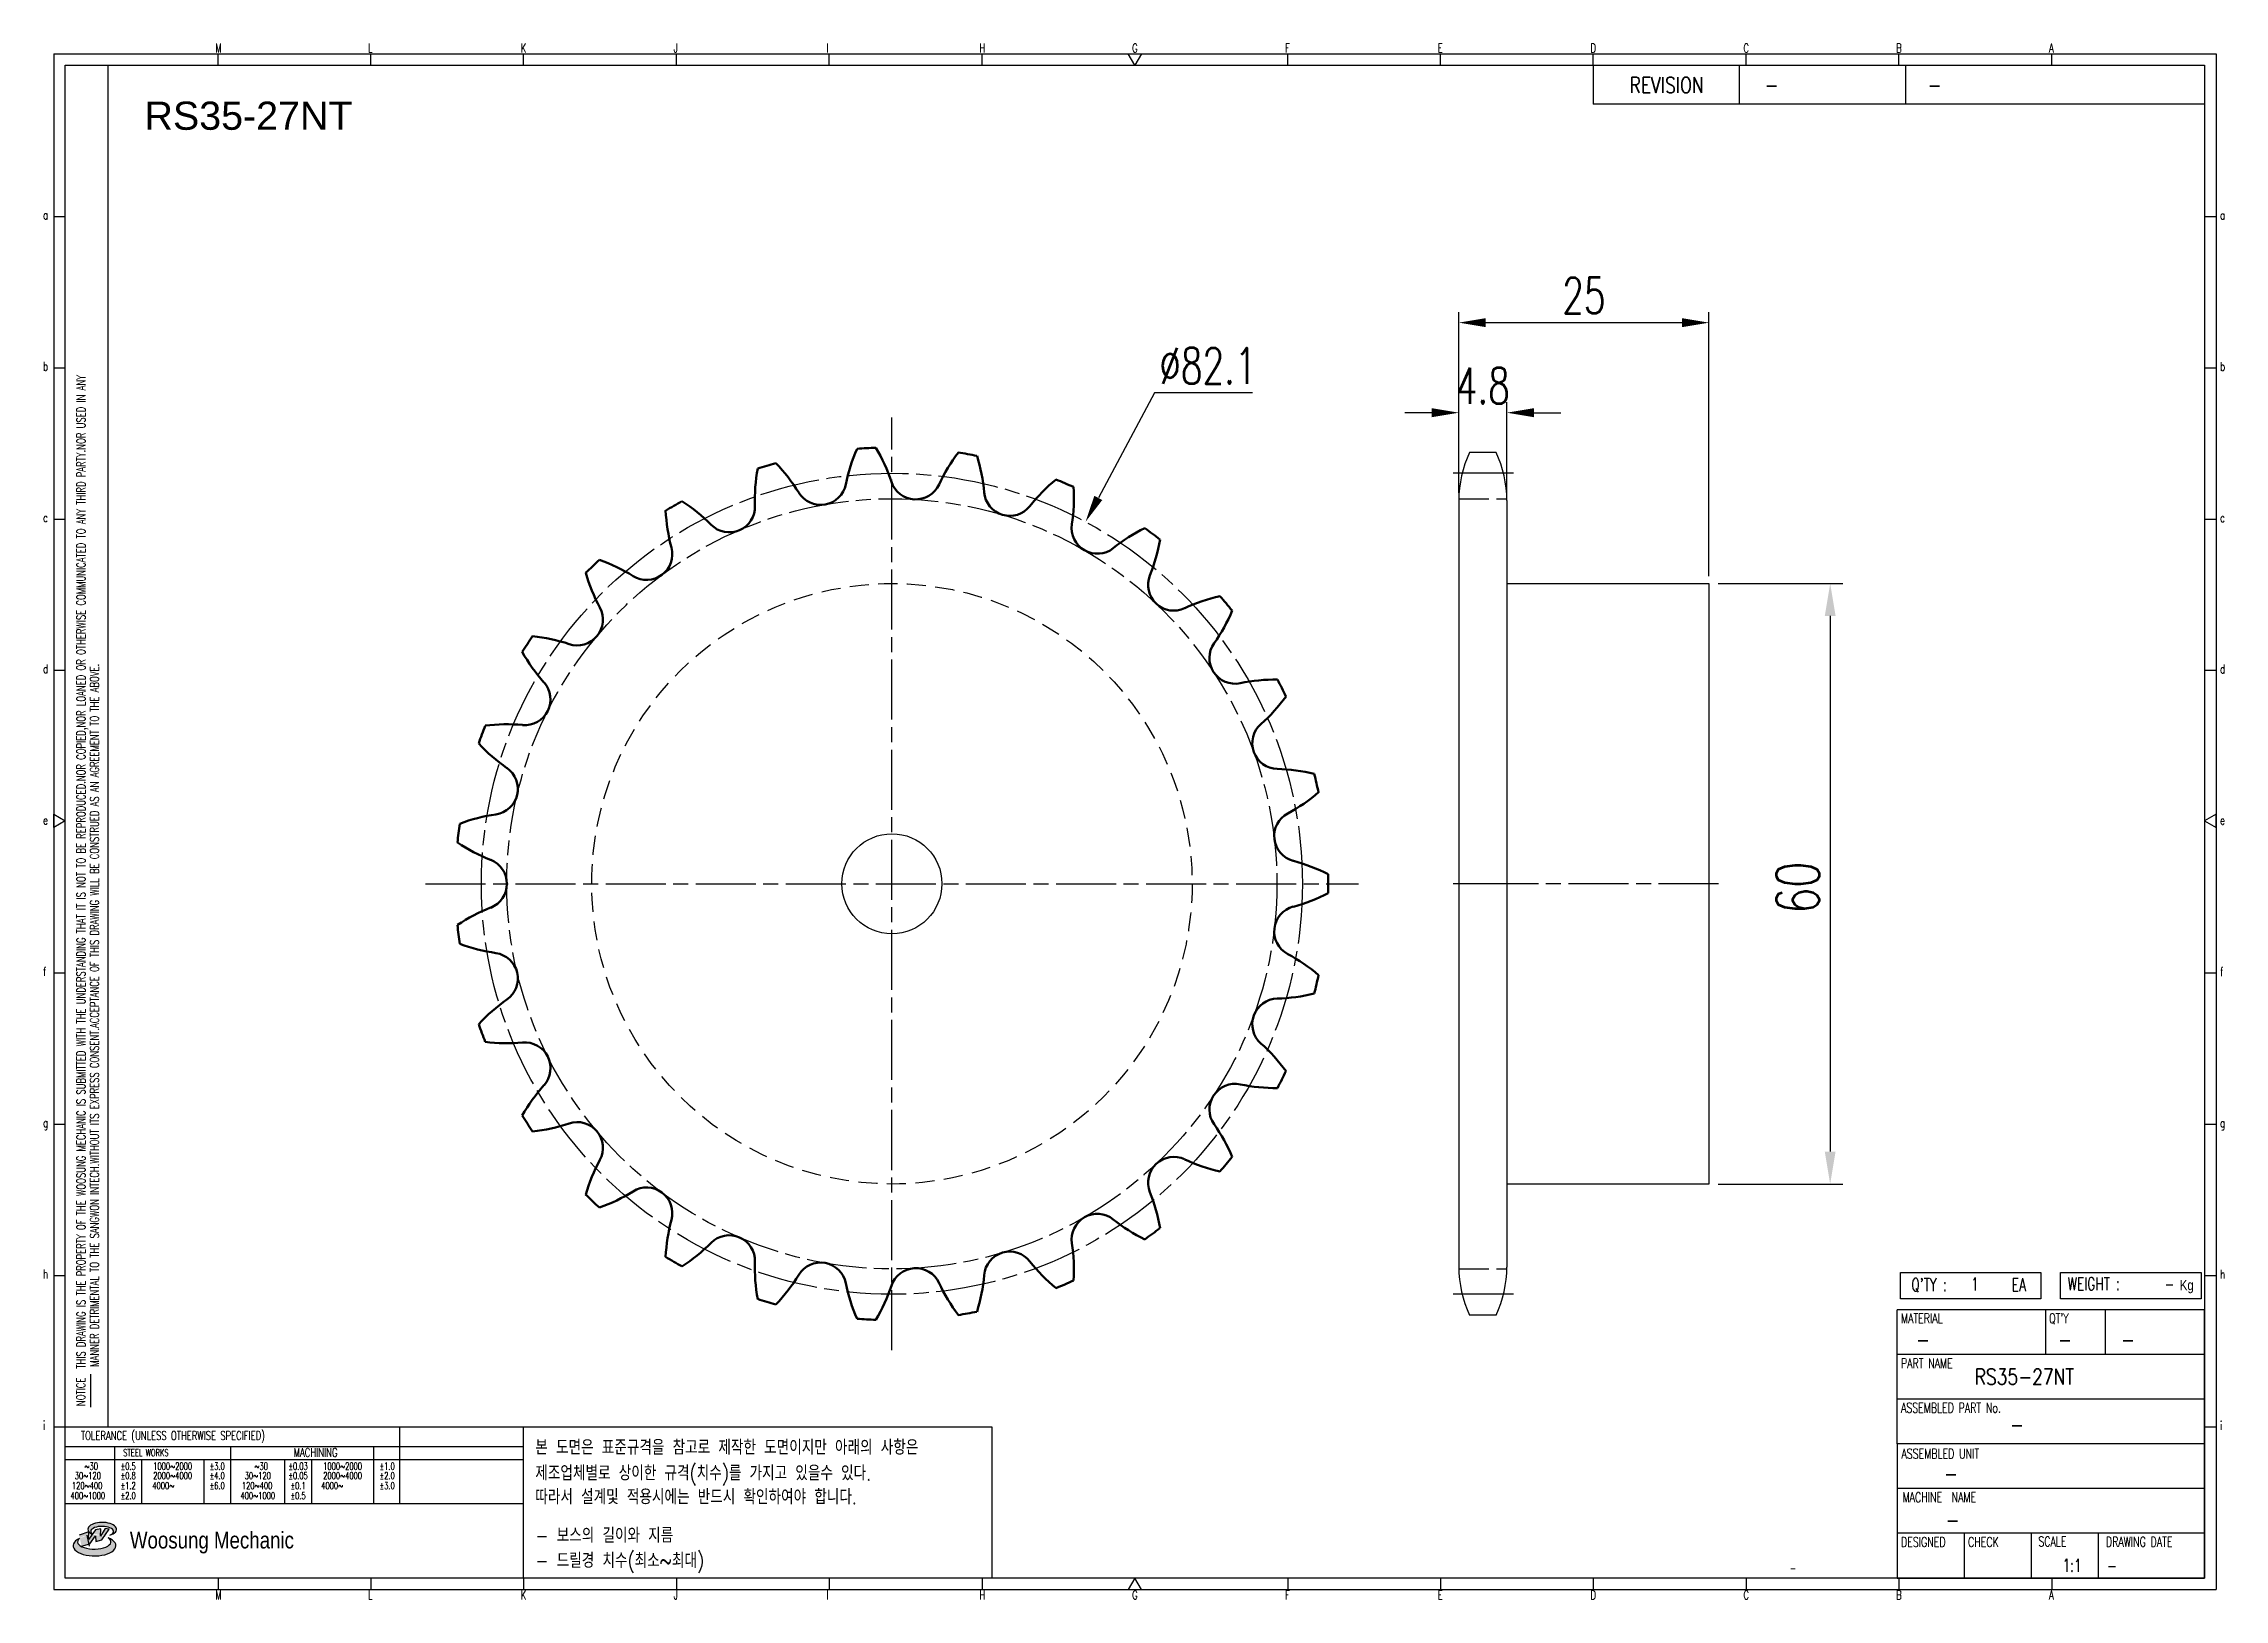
# Model space of a CAD drawing. Header units: millimetres. Extents: x -44811 to -44593, y 1097 to 1252.
import ezdxf
from ezdxf.enums import TextEntityAlignment as Align

# ---------------------------------------------------------------- set-up
doc = ezdxf.new("R2010")
doc.units = ezdxf.units.MM
for name, pattern in [('AM_ISO02W050', [7.5, 6, -1.5]), ('AM_ISO02W050x2', [3.75, 3, -0.75]), ('AM_ISO08W050', [18, 12, -1.5, 3, -1.5]), ('AM_ISO08W050x2', [9, 6, -0.75, 1.5, -0.75]), ('HIDDEN', [9.525, 6.35, -3.175])]:
    doc.linetypes.add(name, pattern=pattern)
for name, color, linetype, lineweight in [('AM_0N', 7, 'Continuous', 50), ('AM_3N', 6, 'AM_ISO02W050', 25), ('AM_7', 4, 'AM_ISO08W050', 25), ('AM_7N', 4, 'AM_ISO08W050', 25)]:
    doc.layers.add(name, color=color, linetype=linetype, lineweight=lineweight)
for name, color, linetype in [('HL', 2, 'HIDDEN'), ('S-DIM', 7, 'Continuous'), ('TITLE', 7, 'Continuous'), ('도면레이아웃', 7, 'Continuous')]:
    doc.layers.add(name, color=color, linetype=linetype)
doc.styles.add('HAN', font='ROMANS.shx', dxfattribs={"width": 0.7, "bigfont": 'whgtxt.shx'})
doc.styles.add('HKD_ST2', font='romans.shx', dxfattribs={"width": 0.7, "height": 4, "bigfont": '@extfont2.shx'})
doc.styles.add('HSG', font='SIMPLEX.shx', dxfattribs={"width": 0.7, "bigfont": 'HSG.shx'})
doc.styles.add('ROMANS', font='romans.shx', dxfattribs={"width": 0.7, "bigfont": 'whgtxt.shx'})
doc.styles.add('SLDTEXTSTYLE4', font='arial.ttf', dxfattribs={"width": 0.8})
doc.styles.get("Standard").update_dxf_attribs({"font": 'arial.ttf'})
doc.dimstyles.new('APP6', dxfattribs={"dimscale": 1.5, "dimtxt": 2.4, "dimasz": 1.8, "dimexe": 0.7, "dimexo": 0.5, "dimgap": 0.6, "dimtad": 1, "dimtoh": 1, "dimdec": 1, "dimrnd": 0.01, "dimzin": 9, "dimdsep": 46, "dimtxsty": 'HSG', "dimcen": 0, "dimclrd": 1, "dimclre": 1, "dimclrt": 256, "dimazin": 2, "dimtp": 1, "dimtm": 1, "dimtfac": 0.5, "dimtdec": 1, "dimtofl": 0, "dimtmove": 0, "dimatfit": 3, "dimfxl": 0, "dimtvp": 1, "dimtolj": 2, "dimlwd": -1, "dimlwe": -1, "dimarcsym": 0})
doc.dimstyles.new('APP8', dxfattribs={"dimscale": 1.8, "dimtxt": 2.4, "dimasz": 1.8, "dimexe": 0.7, "dimexo": 0.5, "dimgap": 0.6, "dimtad": 1, "dimtoh": 1, "dimdec": 1, "dimrnd": 0.01, "dimzin": 9, "dimdsep": 46, "dimtxsty": 'HSG', "dimcen": 0, "dimclrd": 1, "dimclre": 1, "dimclrt": 256, "dimazin": 2, "dimtp": 1, "dimtm": 1, "dimtfac": 0.5, "dimtdec": 1, "dimtofl": 0, "dimtmove": 0, "dimatfit": 3, "dimfxl": 0, "dimtvp": 1, "dimtolj": 2, "dimlwd": -1, "dimlwe": -1, "dimarcsym": 0})

# ---------------------------------------------------------------- blocks, each defined once
blk = doc.blocks.new('SUYWSHJH')
at = {"layer": '도면레이아웃'}
h = blk.add_hatch(color=10, dxfattribs=at)
h.paths.add_polyline_path([(1.544, 35.177), (1.554, 34.966), (1.779, 35.034), (2.054, 35.422), (1.908, 35.446), (1.728, 35.167), (1.741, 35.439), (1.547, 35.405), (1.292, 35.041), (1.295, 35.33), (0.943, 35.208), (1.03, 34.8), (1.336, 34.885)])
edge = h.paths.add_edge_path()
edge.add_ellipse((1.795, 35.421), major_axis=(-0.53, 0), ratio=0.487785, start_angle=122.36065, end_angle=403.39574)
edge.add_line((1.411, 35.244), (1.419, 35.261))
edge.add_ellipse((1.798, 35.344), major_axis=(-0.423, 0), ratio=0.444396, start_angle=131.58977, end_angle=386.19408, ccw=False)
edge = h.paths.add_edge_path()
edge.add_ellipse((1.512, 34.815), major_axis=(-0.793, 0), ratio=0.480113, start_angle=314.67633, end_angle=590.85213)
edge.add_ellipse((1.501, 34.958), major_axis=(-0.62, 0), ratio=0.43311, start_angle=331.7024, end_angle=574.42495, ccw=False)
for p, q in [((0, 90.118), (80.15, 90.118)), ((0, 90.118), (0, 33.191)), ((6.089, 89.693), (6.089, 90.118)), ((11.753, 89.693), (11.753, 90.118)), ((17.418, 89.693), (17.418, 90.118)), ((23.082, 89.693), (23.082, 90.118)), ((28.746, 89.693), (28.746, 90.118)), ((34.411, 89.693), (34.411, 90.118)), ((45.739, 89.693), (45.739, 90.118)), ((51.404, 89.693), (51.404, 90.118)), ((57.068, 89.693), (57.068, 90.118)), ((62.732, 89.693), (62.732, 90.118)), ((68.397, 89.693), (68.397, 90.118)), ((74.061, 89.693), (74.061, 90.118)), ((80.15, 90.118), (80.15, 33.191)), ((0, 84.085), (0.425, 84.085)), ((79.725, 84.085), (80.15, 84.085)), ((0, 78.478), (0.425, 78.478)), ((79.725, 78.478), (80.15, 78.478)), ((0, 72.87), (0.425, 72.87)), ((79.725, 72.87), (80.15, 72.87)), ((0, 67.262), (0.425, 67.262)), ((79.725, 67.262), (80.15, 67.262)), ((0, 56.047), (0.425, 56.047)), ((79.725, 56.047), (80.15, 56.047)), ((0, 50.439), (0.425, 50.439)), ((79.725, 50.439), (80.15, 50.439)), ((0, 44.832), (0.425, 44.832)), ((79.725, 44.832), (80.15, 44.832)), ((1.377, 39.947), (1.377, 41.174)), ((0, 39.224), (0.425, 39.224)), ((79.725, 39.224), (80.15, 39.224)), ((0, 33.191), (80.15, 33.191)), ((6.089, 33.616), (6.089, 33.191)), ((11.753, 33.616), (11.753, 33.191)), ((17.418, 33.616), (17.418, 33.191)), ((23.082, 33.616), (23.082, 33.191)), ((28.746, 33.616), (28.746, 33.191)), ((34.411, 33.616), (34.411, 33.191)), ((45.739, 33.616), (45.739, 33.191)), ((51.404, 33.616), (51.404, 33.191)), ((57.068, 33.616), (57.068, 33.191)), ((62.732, 33.616), (62.732, 33.191)), ((68.397, 33.616), (68.397, 33.191)), ((74.061, 33.616), (74.061, 33.191))]:
    blk.add_line(p, q)
at = {"color": 2}
for p, q in [((2.017, 39.224), (2.017, 89.693)), ((0.425, 39.224), (17.418, 39.224)), ((12.816, 39.224), (12.816, 36.382)), ((17.418, 33.616), (17.418, 39.224)), ((0.425, 38.487), (17.418, 38.487)), ((0.425, 38.012), (17.418, 38.012)), ((2.257, 38.487), (2.257, 36.382)), ((3.257, 38.012), (3.257, 36.382)), ((5.557, 38.012), (5.557, 36.382)), ((6.557, 38.5), (6.557, 36.382)), ((8.557, 38.012), (8.557, 36.382)), ((9.557, 38.026), (9.557, 36.382)), ((11.857, 38.487), (11.857, 36.382)), ((0.425, 36.382), (17.418, 36.382))]:
    blk.add_line(p, q, dxfattribs=at)
at = {"color": 6, "ltscale": 0.5}
for p, q in [((57.068, 89.693), (57.068, 88.246)), ((62.47, 89.693), (62.47, 88.246)), ((68.635, 89.693), (68.635, 88.246)), ((79.725, 88.246), (57.068, 88.246)), ((68.336, 38.59), (68.336, 43.563)), ((79.725, 43.563), (68.336, 43.563)), ((73.827, 43.563), (73.827, 41.905)), ((76.037, 43.563), (76.037, 41.905)), ((79.725, 38.59), (79.725, 43.563)), ((79.725, 41.905), (68.336, 41.905)), ((79.725, 40.248), (68.336, 40.248)), ((68.336, 38.59), (68.336, 33.616)), ((79.725, 38.59), (68.336, 38.59)), ((79.725, 33.616), (79.725, 38.59)), ((79.725, 36.932), (68.336, 36.932)), ((79.725, 35.274), (68.336, 35.274)), ((70.822, 33.616), (70.822, 35.274)), ((73.309, 33.616), (73.309, 35.274)), ((75.796, 33.616), (75.796, 35.274)), ((68.336, 33.616), (79.725, 33.616))]:
    blk.add_line(p, q, dxfattribs=at)
for points in [[(40.075, 89.693), (39.83, 90.118), (40.32, 90.118)], [(0.425, 89.693), (79.725, 89.693), (79.725, 33.616), (0.425, 33.616)], [(0.425, 61.679), (0, 61.433), (0, 61.924)], [(79.725, 61.679), (80.15, 61.433), (80.15, 61.924)], [(40.075, 33.616), (39.83, 33.191), (40.32, 33.191)]]:
    blk.add_lwpolyline(points, close=True)
at = {"layer": 'TITLE', "color": 20}
for p, q in [((68.449, 43.961), (68.449, 44.936)), ((68.449, 44.936), (73.654, 44.936)), ((73.654, 44.936), (73.654, 43.961)), ((74.39, 43.961), (74.39, 44.936)), ((74.39, 44.936), (79.595, 44.936)), ((79.595, 44.936), (79.595, 43.961)), ((73.654, 43.961), (68.449, 43.961)), ((79.595, 43.961), (74.39, 43.961))]:
    blk.add_line(p, q, dxfattribs=at)
at = {"layer": '도면레이아웃'}
for p, q in [((1.295, 35.33), (0.943, 35.208)), ((1.03, 34.8), (1.336, 34.885)), ((1.224, 35.208), (1.311, 34.8)), ((1.224, 35.208), (1.224, 35.208)), ((1.547, 35.405), (1.292, 35.041)), ((1.292, 35.041), (1.295, 35.33)), ((1.336, 34.885), (1.544, 35.177)), ((1.419, 35.261), (1.411, 35.244)), ((1.544, 35.177), (1.554, 34.966)), ((1.741, 35.439), (1.547, 35.405)), ((1.554, 34.966), (1.779, 35.034)), ((1.908, 35.446), (1.728, 35.167)), ((1.728, 35.167), (1.741, 35.439)), ((1.779, 35.034), (2.054, 35.422)), ((2.054, 35.422), (1.908, 35.446))]:
    blk.add_line(p, q, dxfattribs=at)
for centre, major_axis, ratio, start_param, end_param in [((1.795, 35.421), (-0.53, 0), 0.487785, 2.135596, 7.040584), ((1.512, 34.815), (-0.793, 0), 0.480113, 5.492138, 10.312315), ((1.501, 34.958), (-0.62, 0), 0.43311, 5.789299, 10.025607), ((1.798, 35.344), (-0.423, 0), 0.444396, 2.296675, 6.740358)]:
    blk.add_ellipse(centre, major_axis=major_axis, ratio=ratio, start_param=start_param, end_param=end_param, dxfattribs=at)
at = {"color": 4, "style": 'HKD_ST2', "width": 0.7}
for s, p in [('M', (5.988, 90.164)), ('L', (11.652, 90.164)), ('K', (17.316, 90.164)), ('J', (22.981, 90.164)), ('I', (28.645, 90.164)), ('H', (34.309, 90.164)), ('G', (39.974, 90.164)), ('F', (45.638, 90.164)), ('E', (51.302, 90.164)), ('D', (56.967, 90.164)), ('C', (62.631, 90.164)), ('B', (68.295, 90.164)), ('A', (73.96, 90.164)), ('a', (-0.395, 83.976)), ('a', (80.305, 83.97)), ('b', (-0.395, 78.368)), ('b', (80.305, 78.362)), ('c', (-0.395, 72.76)), ('c', (80.305, 72.754)), ('d', (-0.395, 67.153)), ('d', (80.305, 67.147)), ('e', (-0.395, 61.545)), ('e', (80.305, 61.539)), ('f', (-0.395, 55.937)), ('f', (80.305, 55.931)), ('g', (-0.395, 50.33)), ('g', (80.305, 50.324)), ('h', (-0.395, 44.722)), ('h', (80.305, 44.716)), ('i', (-0.395, 39.114)), ('i', (80.305, 39.108)), ('M', (5.988, 32.824)), ('L', (11.652, 32.824)), ('K', (17.316, 32.824)), ('J', (22.981, 32.824)), ('I', (28.645, 32.824)), ('H', (34.309, 32.824)), ('G', (39.974, 32.824)), ('F', (45.638, 32.824)), ('E', (51.302, 32.824)), ('D', (56.967, 32.824)), ('C', (62.631, 32.824)), ('B', (68.295, 32.824)), ('A', (73.96, 32.824))]:
    blk.add_text(s, height=0.326, dxfattribs=at).set_placement(p)
for s, height, style, width, p in [('REVISION', 0.5806, 'HAN', 0.8, (58.415, 88.664)), ('-', 0.581, 'HAN', 0.8, (63.426, 88.664)), ('-', 0.581, 'HAN', 0.8, (69.468, 88.664)), ("Q'TY : ", 0.4746, 'HKD_ST2', 0.7, (68.857, 44.253)), ('1', 0.475, 'HKD_ST2', 0.7, (71.071, 44.275)), ('EA', 0.4746, 'HKD_ST2', 0.7, (72.578, 44.253)), ('WEIGHT : ', 0.4746, 'HKD_ST2', 0.7, (74.65, 44.286)), ('-', 0.581, 'HAN', 0.8, (69.029, 42.157)), ('-', 0.581, 'HAN', 0.8, (74.289, 42.157)), ('-', 0.581, 'HAN', 0.8, (76.623, 42.157)), ('-', 0.581, 'HAN', 0.8, (72.515, 39.013)), ('-', 0.581, 'HAN', 0.8, (70.067, 37.189)), ('-', 0.581, 'HAN', 0.8, (70.126, 35.48)), ('1:1', 0.4746, 'HKD_ST2', 0.7, (74.458, 33.848)), ('-', 0.475, 'HKD_ST2', 0.7, (76.112, 33.837))]:
    blk.add_text(s, height=height, dxfattribs=dict(style=style, width=width)).set_placement(p)
at = {"color": 1, "style": 'HKD_ST2', "width": 0.7}
for s, p in [(' THIS DRAWING IS THE PROPERTY OF THE WOOSUNG MECHANIC IS SUBMITTED WITH THE UNDERSTANDING THAT IT IS NOT TO BE REPRODUCED.NOR COPIED,NOR LOANED OR OTHERWISE COMMUNICATED TO ANY THIRD PARTY.NOR USED IN ANY', (1.173, 41.217)), ('MANNER DETRIMENTAL TO THE SANGWON INTECH.WITHOUT ITS EXPRESS CONSENT.ACCEPTANCE OF THIS DRAWING WILL BE CONSTRUED AS AN AGREEMENT TO THE ABOVE.', (1.672, 41.447))]:
    blk.add_text(s, height=0.326266, rotation=90, dxfattribs=at).set_placement(p)
at = {"style": 'HKD_ST2', "width": 0.7}
blk.add_text('-', height=0.475, dxfattribs=at).set_placement((78.613, 44.286), align=Align.RIGHT)
at = {"color": 4, "style": 'HKD_ST2', "width": 0.7}
for s, height, p in [('MATERIAL', 0.3651, (68.474, 43.425)), ("QT'Y", 0.3651, (73.965, 43.425)), ('PART NAME', 0.3651, (68.474, 41.756)), ('ASSEMBLED PART No.', 0.36511, (68.474, 40.109)), ('ASSEMBLED UNIT', 0.36511, (68.49, 38.408)), ('MACHINE  NAME', 0.36511, (68.532, 36.794)), ('DESIGNED', 0.3651, (68.474, 35.136)), ('CHECK', 0.3651, (70.961, 35.136)), ('SCALE', 0.3651, (73.566, 35.153)), ('DRAWING DATE', 0.36511, (76.071, 35.141))]:
    blk.add_text(s, height=height, dxfattribs=at).set_placement(p, align=Align.TOP_LEFT)
at = {"style": 'HKD_ST2', "width": 0.7}
blk.add_text('NOTICE', height=0.3263, rotation=90, dxfattribs=at).set_placement((1.163, 39.988))
for s, height, style, width, p in [('TOLERANCE (UNLESS OTHERWISE SPECIFIED)', 0.32627, 'HKD_ST2', 0.7, (4.417, 38.896)), ('-', 0.326, 'ROMANS', 0.65, (64.469, 33.975))]:
    blk.add_text(s, height=height, dxfattribs=dict(style=style, width=width)).set_placement(p, align=Align.MIDDLE_CENTER)
at = {"color": 4, "style": 'HKD_ST2', "width": 0.7}
for s, height, p in [('STEEL WORKS', 0.26101, (3.416, 38.268)), ('MACHINING', 0.3263, (9.707, 38.27)), ('%%P0.5', 0.261, (2.757, 37.762)), ('%%P0.8', 0.261, (2.757, 37.411)), ('%%P3.0', 0.261, (6.057, 37.762)), ('%%P4.0', 0.261, (6.057, 37.411)), ('%%P0.03', 0.261, (9.057, 37.762)), ('%%P0.05', 0.261, (9.057, 37.411)), ('%%P1.0', 0.261, (12.357, 37.762)), ('%%P2.0', 0.261, (12.357, 37.411)), ('%%P1.2', 0.261, (2.757, 37.045)), ('%%P2.0', 0.261, (2.757, 36.67)), ('%%P6.0', 0.261, (6.057, 37.045)), ('%%P0.1', 0.261, (9.057, 37.045)), ('%%P0.5', 0.261, (9.057, 36.67)), ('%%P3.0', 0.261, (12.357, 37.045))]:
    blk.add_text(s, height=height, dxfattribs=at).set_placement(p, align=Align.MIDDLE)
for s, height, p in [('30%%126120', 0.261, (1.263, 37.411)), ('%%12630', 0.261, (1.389, 37.762)), ('2000%%1264000', 0.26101, (4.407, 37.411)), ('1000%%1262000', 0.26101, (4.407, 37.762)), ('30%%126120', 0.261, (7.563, 37.411)), ('%%12630', 0.261, (7.689, 37.762)), ('2000%%1264000', 0.26101, (10.707, 37.411)), ('1000%%1262000', 0.26101, (10.707, 37.762)), ('400%%1261000', 0.26101, (1.263, 36.67)), ('120%%126400', 0.26101, (1.237, 37.045)), ('4000%%126', 0.261, (4.061, 37.045)), ('400%%1261000', 0.26101, (7.563, 36.67)), ('120%%126400', 0.26101, (7.537, 37.045)), ('4000%%126', 0.261, (10.321, 37.045))]:
    blk.add_text(s, height=height, dxfattribs=at).set_placement(p, align=Align.MIDDLE_CENTER)
at = {"color": 1, "style": 'SLDTEXTSTYLE4', "width": 0.8}
blk.add_text('Woosung Mechanic', height=0.61957, dxfattribs=at).set_placement((2.822, 34.711))
at = {"layer": 'TITLE', "width": 0.8}
blk.add_text('Kg', height=0.3789, dxfattribs=at).set_placement((78.807, 44.286))
blk = doc.blocks.new('*D286')
at = {"layer": 'Defpoints', "color": 0, "transparency": 16777216}
for p in [(-44644.62, 1198.07), (-44644.62, 1138.07), (-44632.51, 1138.07)]:
    blk.add_point(p, dxfattribs=at)
at = {"layer": 'S-DIM', "color": 1, "transparency": 16777216}
for p, q in [((-44643.72, 1198.07), (-44631.25, 1198.07)), ((-44632.51, 1194.83), (-44632.51, 1141.31)), ((-44643.72, 1138.07), (-44631.25, 1138.07))]:
    blk.add_line(p, q, dxfattribs=at)
for points in [[(-44633.05, 1194.83), (-44631.97, 1194.83), (-44632.51, 1198.07)], [(-44633.05, 1141.31), (-44631.97, 1141.31), (-44632.51, 1138.07)]]:
    blk.add_solid(points, dxfattribs=at)
at = {"layer": 'S-DIM', "transparency": 16777216, "insert": (-44635.75, 1167.68), "char_height": 4.32, "attachment_point": 5, "rotation": 90, "style": 'HSG'}
blk.add_mtext('\\A2;60', dxfattribs=at)
blk = doc.blocks.new('*D287')
at = {"layer": 'Defpoints', "color": 0, "transparency": 16777216}
for p in [(-44664.82, 1215.14), (-44669.62, 1206.37), (-44664.82, 1206.37)]:
    blk.add_point(p, dxfattribs=at)
at = {"layer": 'S-DIM', "color": 1, "transparency": 16777216}
for p, q in [((-44669.62, 1207.12), (-44669.62, 1216.19)), ((-44664.82, 1207.12), (-44664.82, 1216.19)), ((-44672.32, 1215.14), (-44675.02, 1215.14)), ((-44662.12, 1215.14), (-44659.42, 1215.14))]:
    blk.add_line(p, q, dxfattribs=at)
for points in [[(-44672.32, 1215.59), (-44672.32, 1214.69), (-44669.62, 1215.14)], [(-44662.12, 1215.59), (-44662.12, 1214.69), (-44664.82, 1215.14)]]:
    blk.add_solid(points, dxfattribs=at)
at = {"layer": 'S-DIM', "transparency": 16777216, "insert": (-44667.22, 1217.84), "char_height": 3.6, "attachment_point": 5, "style": 'HSG'}
blk.add_mtext('\\A2;4.8', dxfattribs=at)
blk = doc.blocks.new('*D288')
at = {"layer": 'Defpoints', "color": 0, "transparency": 16777216}
for p in [(-44644.62, 1224.14), (-44669.62, 1206.37), (-44644.62, 1198.07)]:
    blk.add_point(p, dxfattribs=at)
at = {"layer": 'S-DIM', "color": 1, "transparency": 16777216}
for p, q in [((-44669.62, 1207.12), (-44669.62, 1225.19)), ((-44644.62, 1198.82), (-44644.62, 1225.19)), ((-44666.92, 1224.14), (-44647.32, 1224.14))]:
    blk.add_line(p, q, dxfattribs=at)
for points in [[(-44666.92, 1224.59), (-44666.92, 1223.69), (-44669.62, 1224.14)], [(-44647.32, 1224.59), (-44647.32, 1223.69), (-44644.62, 1224.14)]]:
    blk.add_solid(points, dxfattribs=at)
at = {"layer": 'S-DIM', "transparency": 16777216, "insert": (-44657.12, 1226.84), "char_height": 3.6, "attachment_point": 5, "style": 'HSG'}
blk.add_mtext('\\A2;25', dxfattribs=at)
blk = doc.blocks.new('*D289')
at = {"layer": 'Defpoints', "color": 0, "transparency": 16777216}
for p in [(-44706.92, 1204.24), (-44745.62, 1131.9)]:
    blk.add_point(p, dxfattribs=at)
at = {"layer": 'S-DIM', "color": 1, "transparency": 16777216}
for p, q in [((-44700.03, 1217.13), (-44705.64, 1206.63)), ((-44690.25, 1217.13), (-44700.03, 1217.13))]:
    blk.add_line(p, q, dxfattribs=at)
blk.add_solid([(-44706.04, 1206.84), (-44705.25, 1206.41), (-44706.92, 1204.24)], dxfattribs=at)
at = {"layer": 'S-DIM', "transparency": 16777216, "insert": (-44694.69, 1219.83), "char_height": 3.6, "attachment_point": 5, "style": 'HSG'}
blk.add_mtext('\\A2;∅82.1', dxfattribs=at)

msp = doc.modelspace()

# ---------------------------------------------------------------- linework, layer by layer
for p, q in [((-44665.89, 1211.17), (-44668.55, 1211.17)), ((-44669.62, 1206.37), (-44669.62, 1129.77)), ((-44664.82, 1206.37), (-44664.82, 1129.77)), ((-44665.89, 1124.97), (-44668.55, 1124.97))]:
    msp.add_line(p, q)
msp.add_lwpolyline([(-44664.82, 1198.07), (-44644.62, 1198.07), (-44644.62, 1138.07), (-44664.82, 1138.07)])
at = {"color": 4}
msp.add_lwpolyline([(-44763.07, 1113.82), (-44716.27, 1113.82), (-44716.27, 1098.7), (-44763.07, 1098.7)], close=True, dxfattribs=at)
msp.add_circle((-44726.27, 1168.07), 5)
for centre, start, end in [((-44658.32, 1206.37), 154.8633, 180), ((-44676.12, 1206.37), 0, 25.1367), ((-44658.32, 1129.77), 180, 205.1367), ((-44676.12, 1129.77), 334.8633, 0)]:
    msp.add_arc(centre, 11.3, start, end)
at = {"layer": 'AM_0N'}
for centre, radius, start, end in [((-44726.27, 1168.07), 43.6, 92.0918, 94.5749), ((-44743.1, 1202.68), 17.68, 18.3333, 30.4632), ((-44722.29, 1206.35), 17.68, 169.5368, 181.6667), ((-44726.27, 1168.07), 43.6, 105.4251, 107.9082), ((-44750.62, 1197.87), 17.68, 31.6667, 43.7966), ((-44713.57, 1204.4), 17.68, 156.2034, 168.3333), ((-44705.53, 1200.5), 17.68, 142.8701, 155), ((-44726.27, 1168.07), 43.6, 78.7584, 81.2416), ((-44734.66, 1205.63), 17.68, 5, 17.1299), ((-44733.39, 1208.5), 2.57, 211.6667, 348.3333), ((-44723.88, 1209.05), 2.57, 198.3333, 335), ((-44698.61, 1194.84), 17.68, 129.5368, 141.6667), ((-44726.27, 1168.07), 43.6, 65.4251, 67.9082), ((-44725.77, 1206.55), 17.68, 351.6667, 3.7966), ((-44726.27, 1168.07), 43.6, 118.7584, 121.2416), ((-44731.22, 1206.24), 17.68, 182.8701, 195), ((-44756.84, 1191.45), 17.68, 45, 57.1299), ((-44742.52, 1205.76), 2.57, 225, 1.6667), ((-44714.49, 1207.4), 2.57, 185, 321.6667), ((-44705.74, 1203.62), 2.57, 171.6667, 308.3333), ((-44693.19, 1187.74), 17.68, 116.2034, 128.3333), ((-44726.27, 1168.07), 43.6, 52.0918, 54.5749), ((-44750.78, 1201), 2.57, 238.3333, 15), ((-44716.91, 1205.4), 17.68, 338.3333, 350.4632), ((-44726.27, 1168.07), 43.6, 132.0918, 134.5749), ((-44739.89, 1204.06), 17.68, 196.2034, 208.3333), ((-44761.41, 1183.77), 17.68, 58.3333, 70.4632), ((-44698.1, 1197.93), 2.57, 158.3333, 295), ((-44689.54, 1179.58), 17.68, 102.8701, 115), ((-44726.27, 1168.07), 43.6, 38.7584, 41.2416), ((-44757.71, 1194.46), 2.57, 251.6667, 28.3333), ((-44708.55, 1202.24), 17.68, 325, 337.1299), ((-44726.27, 1168.07), 43.6, 145.4251, 147.9082), ((-44764.08, 1175.24), 17.68, 71.6667, 83.7966), ((-44691.97, 1190.63), 2.57, 145, 281.6667), ((-44747.83, 1199.95), 17.68, 209.5368, 221.6667), ((-44762.95, 1186.49), 2.57, 265, 41.6667), ((-44687.88, 1170.8), 17.68, 89.5368, 101.6667), ((-44726.27, 1168.07), 43.6, 25.4251, 27.9082), ((-44701.15, 1197.23), 17.68, 311.6667, 323.7966), ((-44726.27, 1168.07), 43.6, 158.7584, 161.2416), ((-44764.71, 1166.33), 17.68, 85, 97.1299), ((-44687.69, 1182.11), 2.57, 131.6667, 268.3333), ((-44754.6, 1194.12), 17.68, 222.8701, 235), ((-44766.21, 1177.54), 2.57, 278.3333, 55), ((-44688.28, 1161.88), 17.68, 76.2034, 88.3333), ((-44726.27, 1168.07), 43.6, 12.0918, 14.5749), ((-44695.1, 1190.66), 17.68, 298.3333, 310.4632), ((-44763.27, 1157.51), 17.68, 98.3333, 110.4632), ((-44685.5, 1172.84), 2.57, 118.3333, 255), ((-44726.27, 1168.07), 43.6, 172.0918, 174.5749), ((-44759.84, 1186.88), 17.68, 236.2034, 248.3333), ((-44767.31, 1168.07), 2.57, 291.6667, 68.3333), ((-44690.73, 1153.28), 17.68, 62.8701, 75), ((-44726.27, 1168.07), 43.6, 358.7584, 1.2416), ((-44690.73, 1182.86), 17.68, 285, 297.1299), ((-44759.84, 1149.26), 17.68, 111.6667, 123.7966), ((-44726.27, 1168.07), 43.6, 185.4251, 187.9082), ((-44685.5, 1163.31), 2.57, 105, 241.6667), ((-44763.27, 1178.64), 17.68, 249.5368, 261.6667), ((-44766.21, 1158.6), 2.57, 305, 81.6667), ((-44695.1, 1145.49), 17.68, 49.5368, 61.6667), ((-44726.27, 1168.07), 43.6, 345.4251, 347.9082), ((-44754.6, 1142.02), 17.68, 125, 137.1299), ((-44687.69, 1154.03), 2.57, 91.6667, 228.3333), ((-44688.28, 1174.27), 17.68, 271.6667, 283.7966), ((-44726.27, 1168.07), 43.6, 198.7584, 201.2416), ((-44764.71, 1169.82), 17.68, 262.8701, 275), ((-44762.95, 1149.65), 2.57, 318.3333, 95), ((-44701.15, 1138.91), 17.68, 36.2034, 48.3333), ((-44726.27, 1168.07), 43.6, 332.0918, 334.5749), ((-44747.83, 1136.19), 17.68, 138.3333, 150.4632), ((-44691.97, 1145.51), 2.57, 78.3333, 215), ((-44687.88, 1165.34), 17.68, 258.3333, 270.4632), ((-44726.27, 1168.07), 43.6, 212.0918, 214.5749), ((-44764.08, 1160.9), 17.68, 276.2034, 288.3333), ((-44757.71, 1141.69), 2.57, 331.6667, 108.3333), ((-44708.55, 1133.9), 17.68, 22.8701, 35), ((-44739.89, 1132.08), 17.68, 151.6667, 163.7966), ((-44698.1, 1138.21), 2.57, 65, 201.6667), ((-44689.54, 1156.56), 17.68, 245, 257.1299), ((-44726.27, 1168.07), 43.6, 318.7584, 321.2416), ((-44750.78, 1135.15), 2.57, 345, 121.6667), ((-44726.27, 1168.07), 43.6, 225.4251, 227.9082), ((-44761.41, 1152.38), 17.68, 289.5368, 301.6667), ((-44716.91, 1130.74), 17.68, 9.5368, 21.6667), ((-44731.22, 1129.91), 17.68, 165, 177.1299), ((-44705.74, 1132.52), 2.57, 51.6667, 188.3333), ((-44693.19, 1148.4), 17.68, 231.6667, 243.7966), ((-44726.27, 1168.07), 43.6, 305.4251, 307.9082), ((-44756.84, 1144.69), 17.68, 302.8701, 315), ((-44742.52, 1130.38), 2.57, 358.3333, 135), ((-44714.49, 1128.75), 2.57, 38.3333, 175), ((-44725.77, 1129.59), 17.68, 356.2034, 8.3333), ((-44726.27, 1168.07), 43.6, 238.7584, 241.2416), ((-44722.29, 1129.79), 17.68, 178.3333, 190.4632), ((-44750.62, 1138.27), 17.68, 316.2034, 328.3333), ((-44733.39, 1127.65), 2.57, 11.6667, 148.3333), ((-44723.88, 1127.09), 2.57, 25, 161.6667), ((-44734.66, 1130.51), 17.68, 342.8701, 355), ((-44698.61, 1141.3), 17.68, 218.3333, 230.4632), ((-44713.57, 1131.74), 17.68, 191.6667, 203.7966), ((-44743.1, 1133.46), 17.68, 329.5368, 341.6667), ((-44705.53, 1135.65), 17.68, 205, 217.1299), ((-44726.27, 1168.07), 43.6, 292.0918, 294.5749), ((-44726.27, 1168.07), 43.6, 252.0918, 254.5749), ((-44726.27, 1168.07), 43.6, 265.4251, 267.9082), ((-44726.27, 1168.07), 43.6, 278.7584, 281.2416)]:
    msp.add_arc(centre, radius, start, end, dxfattribs=at)
at = {"layer": 'AM_3N', "linetype": 'AM_ISO02W050x2'}
for p, q in [((-44669.62, 1206.53), (-44664.82, 1206.53)), ((-44669.62, 1129.61), (-44664.82, 1129.61))]:
    msp.add_line(p, q, dxfattribs=at)
at = {"layer": 'AM_7', "linetype": 'AM_ISO08W050x2'}
for p, q in [((-44664.17, 1209.09), (-44670.28, 1209.09)), ((-44664.17, 1168.07), (-44670.28, 1168.07)), ((-44643.66, 1168.07), (-44670.28, 1168.07)), ((-44664.17, 1127.05), (-44670.28, 1127.05))]:
    msp.add_line(p, q, dxfattribs=at)
for radius in [41.02, 38.48]:
    msp.add_circle((-44726.27, 1168.07), radius, dxfattribs=at)
at = {"layer": 'AM_7N', "linetype": 'AM_ISO08W050x2'}
for p, q in [((-44726.27, 1121.47), (-44726.27, 1214.67)), ((-44772.87, 1168.07), (-44679.66, 1168.07))]:
    msp.add_line(p, q, dxfattribs=at)
at = {"layer": 'HL', "ltscale": 0.3}
msp.add_circle((-44726.27, 1168.07), 30, dxfattribs=at)

# ---------------------------------------------------------------- block references
at = {"xscale": 2.695730868156599, "yscale": 2.695730868156599, "zscale": 2.695730868156599}
msp.add_blockref('SUYWSHJH', (-44810.02, 1008.08), dxfattribs=at)

# ---------------------------------------------------------------- texts
at = {"color": 2}
msp.add_text('RS35-27NT', height=2.817, dxfattribs=at).set_placement((-44800.95, 1243.41))
at = {"style": 'HAN', "width": 0.8}
msp.add_text('RS35-27NT', height=1.565, dxfattribs=at).set_placement((-44618.07, 1118.03))
at = {"color": 4, "style": 'HAN', "width": 0.8}
for s, p in [('본 도면은 표준규격을 참고로 제작한 도면이지만 아래의 사항은', (-44761.9, 1111.02)), ('제조업체별로 상이한 규격(치수)를 가지고 있을수 있다.', (-44761.9, 1108.45)), ('따라서 설계및 적용시에는 반드시 확인하여야 합니다.', (-44761.9, 1106.07)), ('- 보스의 길이와 지름', (-44761.9, 1102.23)), ('- 드릴경 치수(최소~최대)', (-44761.9, 1099.71))]:
    msp.add_text(s, height=1.4809, dxfattribs=at).set_placement(p)

# ---------------------------------------------------------------- dimensions: what is measured, and where the dimension line sits
at = {"layer": 'S-DIM'}
dim = msp.add_linear_dim(base=(-44644.62, 1224.14), p1=(-44669.62, 1206.37), p2=(-44644.62, 1198.07), dimstyle='APP6', dxfattribs=at)
dim.commit()
dim.dimension.update_dxf_attribs({"geometry": '*D288', "text_midpoint": (-44657.12, 1226.84)})
dim = msp.add_diameter_dim_2p(p1=(-44745.62, 1131.9), p2=(-44706.92, 1204.24), dimstyle='APP6', dxfattribs=at)
dim.commit()
dim.dimension.update_dxf_attribs({"geometry": '*D289', "text_midpoint": (-44694.69, 1217.13), "dimtype": 163})
dim = msp.add_linear_dim(base=(-44664.82, 1215.14), p1=(-44669.62, 1206.37), p2=(-44664.82, 1206.37), dimstyle='APP6', dxfattribs=at)
dim.commit()
dim.dimension.update_dxf_attribs({"geometry": '*D287', "text_midpoint": (-44667.22, 1215.14), "dimtype": 160})
dim = msp.add_linear_dim(base=(-44632.51, 1138.07), p1=(-44644.62, 1198.07), p2=(-44644.62, 1138.07), angle=90, dimstyle='APP8', dxfattribs=at)
dim.commit()
dim.dimension.update_dxf_attribs({"geometry": '*D286', "text_midpoint": (-44632.51, 1167.68), "dimtype": 160})

doc.saveas('drawing.dxf')
